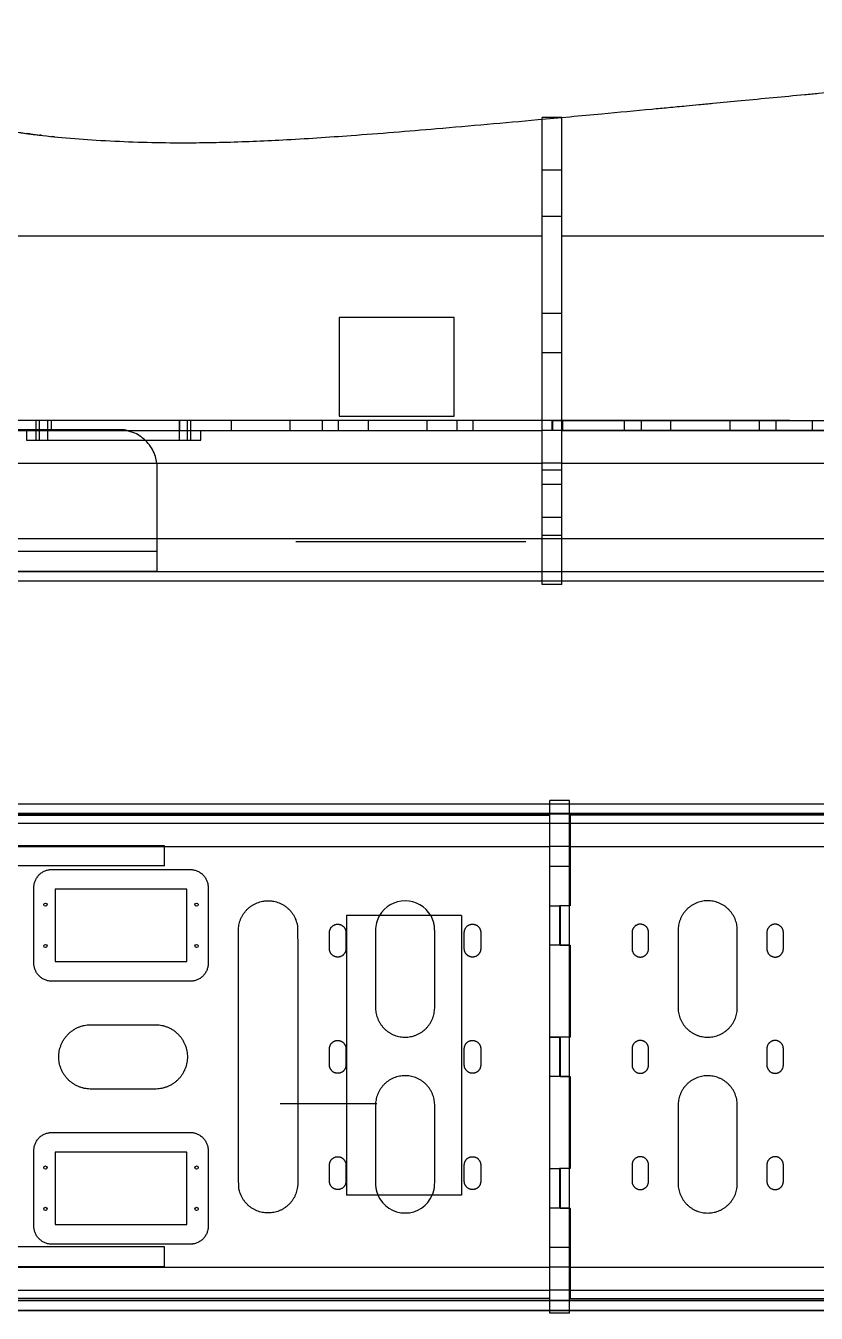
# Model space of a CAD drawing. Header units: millimetres. Extents: x -1145 to 1283, y -288 to 253.
# Drawn here: x -570 to -243, y -288 to 245 of the extents above; entities that cross this region are included whole.
import ezdxf

# ---------------------------------------------------------------- set-up
doc = ezdxf.new("R2010")
doc.units = ezdxf.units.MM
doc.header["$MEASUREMENT"] = 0
doc.layers.add('Dibujo2D$oculto$líneas', color=7, linetype='Continuous', true_color=0xffffff)
doc.layers.add('Dibujo2D$visible$líneas', color=18, linetype='Continuous', true_color=0x000000)

msp = doc.modelspace()

# ---------------------------------------------------------------- linework, layer by layer
at = {"layer": 'Dibujo2D$oculto$líneas'}
for p, q in [((-356.25, 185.12), (-348.1, 185.12)), ((-348.1, 165.95), (-356.25, 165.95)), ((-356.25, 157.79), (-668.21, 157.77)), ((-356.25, 125.77), (-356.25, 157.79)), ((-11.76, 157.82), (-348.1, 157.79)), ((-348.1, 125.77), (-348.1, 157.79)), ((-440.22, 124.13), (-440.22, 83.36)), ((-392.65, 124.13), (-440.22, 124.13)), ((-392.65, 83.36), (-392.65, 124.13)), ((-356.25, 77.43), (-356.25, 109.46)), ((-348.1, 77.43), (-348.1, 109.46)), ((-565.37, 77.43), (-565.37, 81.51)), ((-564.01, 77.43), (-564.01, 81.51)), ((-560.62, 77.43), (-560.62, 81.51)), ((-559.16, 77.43), (-559.16, 81.51)), ((-506.25, 77.43), (-506.25, 81.51)), ((-505.99, 77.43), (-505.99, 81.51)), ((-502.88, 77.43), (-502.88, 81.51)), ((-501.52, 77.43), (-501.52, 81.51)), ((-484.87, 81.51), (-484.87, 77.43)), ((-460.41, 77.43), (-460.41, 81.51)), ((-447.27, 81.51), (-447.27, 77.43)), ((-440.47, 77.43), (-440.47, 81.51)), ((-440.22, 83.36), (-392.65, 83.36)), ((-428.24, 81.51), (-428.24, 77.43)), ((-403.78, 77.43), (-403.78, 81.51)), ((-391.54, 81.51), (-391.54, 77.43)), ((-384.75, 77.43), (-384.75, 81.51)), ((-352.17, 77.43), (-352.17, 81.51)), ((-351.86, 81.58), (-347.78, 81.58)), ((-351.86, 77.5), (-351.86, 81.58)), ((-347.78, 81.58), (-206.6, 81.58)), ((-347.78, 77.5), (-347.78, 81.58)), ((-322.18, 77.5), (-322.18, 81.58)), ((-315.39, 81.58), (-315.39, 77.5)), ((-303.16, 77.5), (-303.16, 81.58)), ((-278.69, 81.58), (-278.69, 77.5)), ((-266.46, 77.5), (-266.46, 81.58)), ((-259.66, 81.58), (-259.66, 77.5)), ((-244.52, 77.5), (-244.52, 81.58)), ((-1052.88, 77.43), (-356.25, 77.43)), ((-569.45, 77.43), (-569.45, 73.35)), ((-565.37, 73.35), (-565.37, 77.43)), ((-564.01, 73.35), (-564.01, 77.43)), ((-560.62, 73.35), (-560.62, 77.43)), ((-506.25, 73.35), (-506.25, 77.43)), ((-502.88, 73.35), (-502.88, 77.43)), ((-501.52, 73.35), (-501.52, 77.43)), ((-497.41, 73.35), (-497.41, 77.43)), ((-348.1, 77.43), (-356.25, 77.43)), ((-356.25, 63.84), (-356.25, 77.43)), ((-351.86, 77.5), (-347.78, 77.5)), ((-348.1, 77.43), (-11.76, 77.43)), ((-348.1, 63.84), (-348.1, 77.43)), ((-347.78, 77.5), (-11.76, 77.5)), ((-569.45, 73.35), (-497.42, 73.35)), ((-1052.88, 63.84), (-356.25, 63.84)), ((-356.25, 55.08), (-356.25, 63.84)), ((-348.1, 63.84), (-356.25, 63.84)), ((-356.25, 61.12), (-348.1, 61.12)), ((-348.1, 63.84), (-11.76, 63.84)), ((-348.1, 55.08), (-348.1, 63.84)), ((-356.25, 32.72), (-356.25, 41.49)), ((-348.1, 32.72), (-348.1, 41.49)), ((-668.23, 32.72), (-11.76, 32.72)), ((-348.1, 33.93), (-356.25, 33.93)), ((-356.25, 19.13), (-356.25, 32.72)), ((-348.1, 19.13), (-348.1, 32.72)), ((-573.09, 19.22), (-515.43, 19.22)), ((-356.25, 15.05), (-356.25, 19.13)), ((-348.1, 15.05), (-348.1, 19.13)), ((-353.17, -81.03), (-353.17, -77.01)), ((-345.02, -81.03), (-345.02, -77.01)), ((-665.1, -81.71), (-353.17, -81.71)), ((-353.17, -85.06), (-353.17, -81.03)), ((-345.02, -85.06), (-345.02, -81.03)), ((-8.68, -81.73), (-344.71, -81.73)), ((-344.71, -81.73), (-344.71, -85.06)), ((-664.09, -94.62), (-353.17, -94.62)), ((-512.35, -102.56), (-512.35, -94.4)), ((-345.02, -94.62), (-353.17, -94.62)), ((-344.71, -94.62), (-209.54, -94.62)), ((-353.17, -102.78), (-345.02, -102.78)), ((-353.17, -119.09), (-349.1, -119.09)), ((-345.02, -119.09), (-349.1, -119.09)), ((-349.1, -119.09), (-349.1, -135.4)), ((-345.02, -119.1), (-348.78, -119.1)), ((-348.78, -119.1), (-348.78, -135.41)), ((-349.1, -135.4), (-353.17, -135.4)), ((-345.02, -135.4), (-349.1, -135.4)), ((-348.78, -135.41), (-345.02, -135.41)), ((-345.02, -173.41), (-353.17, -173.41)), ((-353.17, -173.46), (-349.1, -173.46)), ((-345.02, -173.46), (-349.1, -173.46)), ((-349.1, -173.46), (-349.1, -189.77)), ((-345.02, -173.47), (-348.78, -173.47)), ((-348.78, -173.47), (-348.78, -189.78)), ((-345.02, -189.72), (-353.17, -189.72)), ((-349.1, -189.77), (-353.17, -189.77)), ((-345.02, -189.77), (-349.1, -189.77)), ((-348.78, -189.78), (-345.02, -189.78)), ((-353.17, -227.82), (-349.1, -227.82)), ((-345.02, -227.82), (-349.1, -227.82)), ((-349.1, -227.82), (-349.1, -244.13)), ((-345.02, -227.84), (-348.78, -227.84)), ((-348.78, -227.84), (-348.78, -244.15)), ((-349.1, -244.13), (-353.17, -244.13)), ((-345.02, -244.13), (-349.1, -244.13)), ((-348.78, -244.15), (-345.02, -244.15)), ((-512.35, -268.37), (-512.35, -260.22)), ((-345.02, -260.44), (-353.17, -260.44)), ((-664.25, -268.6), (-353.17, -268.6)), ((-345.02, -268.6), (-353.17, -268.6)), ((-344.71, -268.6), (-10.6, -268.6)), ((-353.17, -281.51), (-665.1, -281.51)), ((-353.17, -282.19), (-353.17, -278.06)), ((-345.02, -282.19), (-345.02, -278.06)), ((-344.71, -278.06), (-344.71, -281.52)), ((-344.71, -281.52), (-8.68, -281.52)), ((-665, -286.32), (-8.68, -286.32)), ((-353.17, -286.49), (-353.17, -282.37)), ((-345.02, -286.49), (-345.02, -282.37))]:
    msp.add_line(p, q, dxfattribs=at)
for centre, radius, start, end in [((-532.85, 463.76), 266.06, 261.51, 262.2019), ((-528.31, 498.17), 300.77, 262.8685, 263.2331), ((-412.93, -129.28), 12.23, 150.203, 180)]:
    msp.add_arc(centre, radius, start, end, dxfattribs=at)
for points in [[(-356.25, 165.95), (-356.25, 179.34), (-356.25, 192.73), (-356.25, 206.11)], [(-348.1, 165.95), (-348.1, 179.59), (-348.1, 193.22), (-348.1, 206.86)], [(-568.25, 200.07), (-567.82, 200.01), (-567.38, 199.95), (-566.95, 199.9)], [(-568.07, 200.04), (-567.93, 200.02), (-567.79, 200.01), (-567.66, 199.99)], [(-566.95, 199.9), (-566.75, 199.87), (-566.55, 199.84), (-566.36, 199.82)], [(-566.36, 199.82), (-566.12, 199.79), (-565.89, 199.76), (-565.65, 199.73)], [(-559.14, 198.99), (-558.94, 198.96), (-558.73, 198.94), (-558.53, 198.92)], [(-558.75, 198.94), (-558.68, 198.94), (-558.6, 198.93), (-558.53, 198.92)], [(-356.25, 157.8), (-356.25, 160.51), (-356.25, 163.23), (-356.25, 165.95)], [(-348.1, 157.8), (-348.1, 160.51), (-348.1, 163.23), (-348.1, 165.95)]]:
    msp.add_open_spline(points, degree=3, dxfattribs=at)
for points, weights, knots in [([(-515.43, 19.22), (-515.43, 40.58), (-515.43, 61.93), (-515.43, 77.66), (-531.15, 77.66), (-599.69, 77.66), (-668.23, 77.66)], [1, 1, 1, 0.707106781187, 1, 1, 1], [155.426674, 155.426674, 155.426674, 186.855942, 186.855942, 211.558945, 211.558945, 229.50061, 229.50061, 229.50061]), ([(-512.35, -94.4), (-512.35, -94.4), (-528.08, -94.4), (-596.62, -94.4), (-665.16, -94.4)], [1, 0.707106781187, 1, 1, 1], [186.855942, 186.855942, 186.855942, 205.031093, 205.031093, 222.972758, 222.972758, 222.972758]), ([(-512.35, -102.56), (-512.35, -102.56), (-528.08, -102.56), (-596.62, -102.56), (-665.16, -102.56)], [1, 0.707106781187, 1, 1, 1], [186.855942, 186.855942, 186.855942, 205.031093, 205.031093, 222.972758, 222.972758, 222.972758]), ([(-566.37, -111.57), (-566.37, -127.24), (-566.37, -142.92), (-566.37, -150.35), (-558.94, -150.35), (-530.36, -150.35), (-501.77, -150.35), (-494.34, -150.35), (-494.34, -142.92), (-494.34, -127.24), (-494.34, -111.57), (-494.34, -104.14), (-501.77, -104.14), (-530.36, -104.14), (-558.94, -104.14), (-566.37, -104.14), (-566.37, -111.57)], [1, 1, 1, 0.707106781187, 1, 1, 1, 0.707106781187, 1, 1, 1, 0.707106781187, 1, 1, 1, 0.707106781187, 1], [0, 0, 0, 23.064855, 23.064855, 34.737953, 34.737953, 76.804885, 76.804885, 88.477984, 88.477984, 111.542838, 111.542838, 123.215937, 123.215937, 165.282869, 165.282869, 176.955968, 176.955968, 176.955968]), ([(-425.16, -129.28), (-425.16, -145.25), (-425.16, -161.22), (-425.16, -173.46), (-412.93, -173.46), (-400.7, -173.46), (-400.7, -161.22), (-400.7, -145.25), (-400.7, -129.28), (-400.7, -126.03), (-402.31, -123.2)], [1, 1, 1, 0.707106781187, 1, 0.707106781187, 1, 1, 1, 0.966382725206, 1], [0, 0, 0, 23.5, 23.5, 42.714722, 42.714722, 61.929444, 61.929444, 85.429444, 85.429444, 91.79102, 91.79102, 91.79102]), ([(-401.68, -238.73), (-400.7, -236.44), (-400.7, -233.94), (-400.7, -217.78), (-400.7, -201.62), (-400.7, -189.39), (-412.93, -189.39), (-425.16, -189.39), (-425.16, -201.62)], [1, 0.979791393717, 1, 1, 1, 0.707106781187, 1, 0.707106781187, 1], [0, 0, 0, 4.926761, 4.926761, 28.702922, 28.702922, 47.917644, 47.917644, 67.132366, 67.132366, 67.132366]), ([(-425.16, -201.62), (-425.16, -217.78), (-425.16, -233.94), (-425.16, -236.44), (-424.18, -238.73)], [1, 1, 1, 0.979791393717, 1], [0, 0, 0, 23.776161, 23.776161, 28.702922, 28.702922, 28.702922]), ([(-566.37, -220.3), (-566.37, -235.98), (-566.37, -251.65), (-566.37, -259.08), (-558.94, -259.08), (-530.36, -259.08), (-501.77, -259.08), (-494.34, -259.08), (-494.34, -251.65), (-494.34, -235.98), (-494.34, -220.3), (-494.34, -212.87), (-501.77, -212.87), (-530.36, -212.87), (-558.94, -212.87), (-566.37, -212.87), (-566.37, -220.3)], [1, 1, 1, 0.707106781187, 1, 1, 1, 0.707106781187, 1, 1, 1, 0.707106781187, 1, 1, 1, 0.707106781187, 1], [0, 0, 0, 23.064855, 23.064855, 34.737953, 34.737953, 76.804885, 76.804885, 88.477984, 88.477984, 111.542838, 111.542838, 123.215937, 123.215937, 165.282869, 165.282869, 176.955968, 176.955968, 176.955968]), ([(-512.35, -260.22), (-512.35, -260.22), (-528.08, -260.22), (-596.62, -260.22), (-665.16, -260.22)], [1, 0.707106781187, 1, 1, 1], [186.855942, 186.855942, 186.855942, 205.031093, 205.031093, 222.972758, 222.972758, 222.972758]), ([(-512.35, -268.37), (-512.35, -268.37), (-528.08, -268.37), (-596.62, -268.37), (-665.16, -268.37)], [1, 0.707106781187, 1, 1, 1], [186.855942, 186.855942, 186.855942, 205.031093, 205.031093, 222.972758, 222.972758, 222.972758])]:
    msp.add_rational_spline(points, weights, degree=2, knots=knots, dxfattribs=at)
at = {"layer": 'Dibujo2D$visible$líneas'}
for p, q in [((-356.25, 206.11), (-356.25, 206.86)), ((-348.1, 206.86), (-356.25, 206.86)), ((-356.25, 109.46), (-356.25, 125.77)), ((-348.1, 125.77), (-356.25, 125.77)), ((-348.1, 109.46), (-348.1, 125.77)), ((-348.1, 109.46), (-356.25, 109.46)), ((-253.91, 81.51), (-573.99, 81.51)), ((-356.25, 41.49), (-356.25, 55.08)), ((-348.1, 55.08), (-356.25, 55.08)), ((-348.1, 41.49), (-348.1, 55.08)), ((-348.1, 41.49), (-356.25, 41.49)), ((-458.14, 31.45), (-363, 31.45)), ((-1052.88, 19.13), (976.51, 19.13)), ((976.51, 15.05), (-668.21, 15.05)), ((-356.25, 13.7), (-356.25, 15.05)), ((-348.1, 13.7), (-356.25, 13.7)), ((-348.1, 13.7), (-348.1, 15.05)), ((-665, -77.01), (-8.68, -77.01)), ((-353.17, -77.01), (-353.17, -75.6)), ((-345.02, -75.6), (-353.17, -75.6)), ((-345.02, -77.01), (-345.02, -75.6)), ((-578.01, -81.13), (-10.6, -81.13)), ((-353.17, -278.06), (-353.17, -85.06)), ((-345.02, -85.06), (-353.17, -85.06)), ((-345.02, -278.06), (-345.02, -85.06)), ((-344.71, -85.06), (-344.71, -119.1)), ((-345.02, -94.62), (-344.71, -94.62)), ((-557.54, -112.29), (-557.54, -142.2)), ((-503.17, -112.29), (-557.54, -112.29)), ((-503.17, -142.2), (-503.17, -112.29)), ((-344.71, -119.1), (-345.02, -119.1)), ((-437.14, -123.2), (-437.14, -238.73)), ((-389.57, -123.2), (-437.14, -123.2)), ((-389.57, -123.2), (-389.57, -238.73)), ((-345.02, -135.41), (-344.71, -135.41)), ((-344.71, -135.41), (-344.71, -173.47)), ((-557.54, -142.2), (-503.17, -142.2)), ((-344.71, -173.47), (-345.02, -173.47)), ((-345.02, -189.78), (-344.71, -189.78)), ((-344.71, -189.78), (-344.71, -227.84)), ((-424.64, -201.05), (-464.64, -201.05)), ((-557.54, -221.03), (-557.54, -250.93)), ((-503.17, -221.03), (-557.54, -221.03)), ((-503.17, -250.93), (-503.17, -221.03)), ((-344.71, -227.84), (-345.02, -227.84)), ((-389.57, -238.73), (-437.14, -238.73)), ((-345.02, -244.15), (-344.71, -244.15)), ((-344.71, -244.15), (-344.71, -278.06)), ((-557.54, -250.93), (-503.17, -250.93)), ((-345.02, -268.6), (-344.71, -268.6)), ((-345.02, -278.06), (-353.17, -278.06)), ((-345.02, -278.06), (-10.6, -278.06)), ((-665, -282.19), (-9.92, -282.19)), ((-665, -282.37), (-8.68, -282.37)), ((-665, -286.49), (-8.68, -286.49)), ((-353.17, -282.37), (-353.17, -282.19)), ((-353.17, -287.63), (-353.17, -286.49)), ((-345.02, -282.37), (-345.02, -282.19)), ((-345.02, -287.63), (-345.02, -286.49)), ((-345.02, -287.63), (-353.17, -287.63))]:
    msp.add_line(p, q, dxfattribs=at)
for centre in [(-561.61, -118.67), (-499.12, -118.67), (-561.61, -135.76), (-499.12, -135.76), (-561.61, -227.4), (-499.12, -227.4), (-561.61, -244.49), (-499.12, -244.49)]:
    msp.add_circle(centre, 0.68, dxfattribs=at)
for centre, radius, start, end in [((-533.27, 460.82), 263.09, 261.0152, 262.1548), ((-529.31, 489.91), 292.44, 262.4222, 263.1929), ((-412.93, -129.28), 12.23, 29.797, 150.203), ((-412.93, -233.94), 12.23, 203.0765, 336.9235)]:
    msp.add_arc(centre, radius, start, end, dxfattribs=at)
msp.add_open_spline([(-668.08, 244.76), (-667.93, 244.06), (-667.41, 242.59), (-666.12, 240.44), (-664.66, 238.62), (-663.55, 237.42), (-662.69, 236.54), (-661.46, 235.28), (-659.86, 233.8), (-658.2, 232.42), (-656.21, 230.89), (-653.29, 228.81), (-649.27, 226.19), (-644.88, 223.53), (-640.37, 220.98), (-635.99, 218.69), (-631.92, 216.75), (-627.93, 215.06), (-623.54, 213.42), (-618.46, 211.7), (-610.93, 209.31), (-601.35, 206.59), (-589.91, 203.82), (-580.47, 201.95), (-572.98, 200.72), (-565.1, 199.61), (-554.3, 198.44), (-535.18, 197.02), (-516.66, 196.37), (-499.19, 196.38), (-483.69, 196.66), (-462.3, 197.56), (-432.87, 199.49), (-397.74, 202.36), (-363.2, 205.46), (-333.53, 208.21), (-315.53, 209.89), (-303.93, 210.98), (-297.46, 211.59), (-291.31, 212.18), (-283.73, 212.91), (-269.12, 214.3), (-254.57, 215.68), (-239.89, 217.07), (-227.4, 218.27), (-213.4, 219.66), (-195.24, 221.49), (-179.09, 223.13), (-161.44, 224.9), (-144.48, 226.54), (-128.14, 228.11), (-114.89, 229.39), (-95.67, 231.24), (-62.01, 234.4), (-30.16, 237.31), (-11.76, 238.99)], degree=3, knots=[0, 0, 0, 0, 2.161834, 4.643952, 7.49687, 9.161346, 9.542058, 11.191492, 14.43942, 16.074307, 17.655768, 21.981618, 26.823192, 32.050947, 37.38119, 42.360941, 46.867875, 50.918899, 55.345515, 60.921952, 67.000821, 79.073063, 90.776205, 102.296936, 107.937794, 113.566027, 126.169697, 140.506973, 171.088134, 181.740209, 192.908757, 217.603123, 245.960917, 281.36331, 323.346822, 350.007233, 370.759441, 377.583314, 384.963208, 390.257058, 396.097121, 407.824728, 434.271921, 439.96074, 452.059698, 471.911913, 482.15474, 506.831589, 520.607851, 535.368062, 557.952588, 569.841317, 575.313933, 615.859354, 671.278284, 671.278284, 671.278284, 671.278284], dxfattribs=at)
for points in [[(-568.07, 200.05), (-568.42, 200.09), (-568.77, 200.14), (-569.12, 200.19)], [(-563.05, 199.42), (-563.32, 199.45), (-563.59, 199.48), (-563.86, 199.51)], [(-557.84, 198.85), (-558.09, 198.88), (-558.34, 198.9), (-558.58, 198.93)], [(-10.11, -81.03), (-228.4, -81.03), (-446.69, -81.03), (-664.99, -81.03)], [(-353.17, -85.06), (-457.11, -85.06), (-561.05, -85.06), (-664.99, -85.06)], [(-10.6, -85.06), (-122.07, -85.06), (-233.55, -85.06), (-345.02, -85.06)], [(-665, -278.06), (-561.06, -278.06), (-457.12, -278.06), (-353.17, -278.06)]]:
    msp.add_open_spline(points, degree=3, dxfattribs=at)
for points, weights, knots in [([(-515.43, 27.37), (-515.43, 27.37), (-531.15, 27.37), (-599.69, 27.37), (-668.23, 27.37)], [1, 0.707106781187, 1, 1, 1], [83.855942, 83.855942, 83.855942, 102.031093, 102.031093, 119.972758, 119.972758, 119.972758]), ([(-481.79, -129.28), (-481.79, -181.61), (-481.79, -233.94), (-481.79, -246.17), (-469.56, -246.17), (-457.33, -246.17), (-457.33, -233.94), (-457.33, -181.61), (-457.33, -129.28), (-457.33, -117.05), (-469.56, -117.05), (-481.79, -117.05), (-481.79, -129.28)], [1, 1, 1, 0.707106781187, 1, 0.707106781187, 1, 1, 1, 0.707106781187, 1, 0.707106781187, 1], [0, 0, 0, 77, 77, 96.214722, 96.214722, 115.429444, 115.429444, 192.429444, 192.429444, 211.644166, 211.644166, 230.858888, 230.858888, 230.858888]), ([(-300.08, -129.3), (-300.08, -117.06), (-287.84, -117.06), (-275.61, -117.06), (-275.61, -129.3), (-275.61, -145.27), (-275.61, -161.24), (-275.61, -173.47), (-287.84, -173.47), (-300.08, -173.47), (-300.08, -161.24), (-300.08, -145.27), (-300.08, -129.3)], [1, 0.707106781187, 1, 0.707106781187, 1, 1, 1, 0.707106781187, 1, 0.707106781187, 1, 1, 1], [0, 0, 0, 19.214722, 19.214722, 38.429444, 38.429444, 61.929444, 61.929444, 81.144166, 81.144166, 100.358888, 100.358888, 123.858888, 123.858888, 123.858888]), ([(-444.19, -130.15), (-444.19, -133.54), (-444.19, -136.94), (-444.19, -140.34), (-440.79, -140.34), (-437.39, -140.34), (-437.39, -136.94), (-437.39, -133.54), (-437.39, -130.15), (-437.39, -126.75), (-440.79, -126.75), (-444.19, -126.75), (-444.19, -130.15)], [1, 1, 1, 0.707106781187, 1, 0.707106781187, 1, 1, 1, 0.707106781187, 1, 0.707106781187, 1], [0, 0, 0, 5, 5, 10.337423, 10.337423, 15.674846, 15.674846, 20.674846, 20.674846, 26.012268, 26.012268, 31.349691, 31.349691, 31.349691]), ([(-388.46, -130.15), (-388.46, -133.54), (-388.46, -136.94), (-388.46, -140.34), (-385.07, -140.34), (-381.67, -140.34), (-381.67, -136.94), (-381.67, -133.54), (-381.67, -130.15), (-381.67, -126.75), (-385.07, -126.75), (-388.46, -126.75), (-388.46, -130.15)], [1, 1, 1, 0.707106781187, 1, 0.707106781187, 1, 1, 1, 0.707106781187, 1, 0.707106781187, 1], [0, 0, 0, 5, 5, 10.337423, 10.337423, 15.674846, 15.674846, 20.674846, 20.674846, 26.012268, 26.012268, 31.349691, 31.349691, 31.349691]), ([(-319.11, -130.16), (-319.11, -126.76), (-315.71, -126.76), (-312.31, -126.76), (-312.31, -130.16), (-312.31, -133.56), (-312.31, -136.95), (-312.31, -140.35), (-315.71, -140.35), (-319.11, -140.35), (-319.11, -136.95), (-319.11, -133.56), (-319.11, -130.16)], [1, 0.707106781187, 1, 0.707106781187, 1, 1, 1, 0.707106781187, 1, 0.707106781187, 1, 1, 1], [0, 0, 0, 5.337423, 5.337423, 10.674846, 10.674846, 15.674846, 15.674846, 21.012268, 21.012268, 26.349691, 26.349691, 31.349691, 31.349691, 31.349691]), ([(-263.38, -130.16), (-263.38, -126.76), (-259.98, -126.76), (-256.58, -126.76), (-256.58, -130.16), (-256.58, -133.56), (-256.58, -136.95), (-256.58, -140.35), (-259.98, -140.35), (-263.38, -140.35), (-263.38, -136.95), (-263.38, -133.56), (-263.38, -130.16)], [1, 0.707106781187, 1, 0.707106781186, 1, 1, 1, 0.707106781187, 1, 0.707106781187, 1, 1, 1], [0, 0, 0, 5.337423, 5.337423, 10.674846, 10.674846, 15.674846, 15.674846, 21.012268, 21.012268, 26.349691, 26.349691, 31.349691, 31.349691, 31.349691]), ([(-556.08, -181.61), (-556.08, -194.92), (-542.77, -194.92), (-529.49, -194.92), (-516.22, -194.92), (-502.91, -194.92), (-502.91, -181.61), (-502.91, -168.31), (-516.22, -168.31), (-529.49, -168.31), (-542.77, -168.31), (-556.08, -168.31), (-556.08, -181.61)], [1, 0.707106781187, 1, 1, 1, 0.707106781187, 1, 0.707106781187, 1, 1, 1, 0.707106781187, 1], [0, 0, 0, 20.900633, 20.900633, 40.439784, 40.439784, 61.340418, 61.340418, 82.241051, 82.241051, 101.780202, 101.780202, 122.680835, 122.680835, 122.680835]), ([(-444.19, -178.21), (-444.19, -181.61), (-444.19, -185.01), (-444.19, -188.41), (-440.79, -188.41), (-437.39, -188.41), (-437.39, -185.01), (-437.39, -181.61), (-437.39, -178.21), (-437.39, -174.82), (-440.79, -174.82), (-444.19, -174.82), (-444.19, -178.21)], [1, 1, 1, 0.707106781187, 1, 0.707106781187, 1, 1, 1, 0.707106781187, 1, 0.707106781187, 1], [0, 0, 0, 5, 5, 10.337423, 10.337423, 15.674846, 15.674846, 20.674846, 20.674846, 26.012268, 26.012268, 31.349691, 31.349691, 31.349691]), ([(-388.46, -178.21), (-388.46, -181.61), (-388.46, -185.01), (-388.46, -188.41), (-385.07, -188.41), (-381.67, -188.41), (-381.67, -185.01), (-381.67, -181.61), (-381.67, -178.21), (-381.67, -174.82), (-385.07, -174.82), (-388.46, -174.82), (-388.46, -178.21)], [1, 1, 1, 0.707106781187, 1, 0.707106781187, 1, 1, 1, 0.707106781187, 1, 0.707106781187, 1], [0, 0, 0, 5, 5, 10.337423, 10.337423, 15.674846, 15.674846, 20.674846, 20.674846, 26.012268, 26.012268, 31.349691, 31.349691, 31.349691]), ([(-319.11, -178.23), (-319.11, -174.83), (-315.71, -174.83), (-312.31, -174.83), (-312.31, -178.23), (-312.31, -181.62), (-312.31, -185.02), (-312.31, -188.42), (-315.71, -188.42), (-319.11, -188.42), (-319.11, -185.02), (-319.11, -181.62), (-319.11, -178.23)], [1, 0.707106781187, 1, 0.707106781187, 1, 1, 1, 0.707106781187, 1, 0.707106781187, 1, 1, 1], [0, 0, 0, 5.337423, 5.337423, 10.674846, 10.674846, 15.674846, 15.674846, 21.012268, 21.012268, 26.349691, 26.349691, 31.349691, 31.349691, 31.349691]), ([(-263.38, -178.23), (-263.38, -174.83), (-259.98, -174.83), (-256.58, -174.83), (-256.58, -178.23), (-256.58, -181.62), (-256.58, -185.02), (-256.58, -188.42), (-259.98, -188.42), (-263.38, -188.42), (-263.38, -185.02), (-263.38, -181.62), (-263.38, -178.23)], [1, 0.707106781187, 1, 0.707106781187, 1, 1, 1, 0.707106781187, 1, 0.707106781187, 1, 1, 1], [0, 0, 0, 5.337423, 5.337423, 10.674846, 10.674846, 15.674846, 15.674846, 21.012268, 21.012268, 26.349691, 26.349691, 31.349691, 31.349691, 31.349691]), ([(-300.08, -201.64), (-300.08, -189.4), (-287.84, -189.4), (-275.61, -189.4), (-275.61, -201.64), (-275.61, -217.79), (-275.61, -233.95), (-275.61, -246.18), (-287.84, -246.18), (-300.08, -246.18), (-300.08, -233.95), (-300.08, -217.79), (-300.08, -201.64)], [1, 0.707106781187, 1, 0.707106781187, 1, 1, 1, 0.707106781187, 1, 0.707106781187, 1, 1, 1], [0, 0, 0, 19.214722, 19.214722, 38.429444, 38.429444, 62.205605, 62.205605, 81.420327, 81.420327, 100.635049, 100.635049, 124.41121, 124.41121, 124.41121]), ([(-444.19, -226.29), (-444.19, -229.68), (-444.19, -233.08), (-444.19, -236.48), (-440.79, -236.48), (-437.39, -236.48), (-437.39, -233.08), (-437.39, -229.68), (-437.39, -226.29), (-437.39, -222.89), (-440.79, -222.89), (-444.19, -222.89), (-444.19, -226.29)], [1, 1, 1, 0.707106781187, 1, 0.707106781187, 1, 1, 1, 0.707106781187, 1, 0.707106781186, 1], [0, 0, 0, 5, 5, 10.337423, 10.337423, 15.674846, 15.674846, 20.674846, 20.674846, 26.012268, 26.012268, 31.349691, 31.349691, 31.349691]), ([(-388.46, -226.29), (-388.46, -229.68), (-388.46, -233.08), (-388.46, -236.48), (-385.07, -236.48), (-381.67, -236.48), (-381.67, -233.08), (-381.67, -229.68), (-381.67, -226.29), (-381.67, -222.89), (-385.07, -222.89), (-388.46, -222.89), (-388.46, -226.29)], [1, 1, 1, 0.707106781187, 1, 0.707106781187, 1, 1, 1, 0.707106781187, 1, 0.707106781187, 1], [0, 0, 0, 5, 5, 10.337423, 10.337423, 15.674846, 15.674846, 20.674846, 20.674846, 26.012268, 26.012268, 31.349691, 31.349691, 31.349691]), ([(-319.11, -226.3), (-319.11, -222.9), (-315.71, -222.9), (-312.31, -222.9), (-312.31, -226.3), (-312.31, -229.7), (-312.31, -233.1), (-312.31, -236.49), (-315.71, -236.49), (-319.11, -236.49), (-319.11, -233.1), (-319.11, -229.7), (-319.11, -226.3)], [1, 0.707106781187, 1, 0.707106781187, 1, 1, 1, 0.707106781187, 1, 0.707106781187, 1, 1, 1], [0, 0, 0, 5.337423, 5.337423, 10.674846, 10.674846, 15.674846, 15.674846, 21.012268, 21.012268, 26.349691, 26.349691, 31.349691, 31.349691, 31.349691]), ([(-263.38, -226.3), (-263.38, -222.9), (-259.98, -222.9), (-256.58, -222.9), (-256.58, -226.3), (-256.58, -229.7), (-256.58, -233.1), (-256.58, -236.49), (-259.98, -236.49), (-263.38, -236.49), (-263.38, -233.1), (-263.38, -229.7), (-263.38, -226.3)], [1, 0.707106781187, 1, 0.707106781187, 1, 1, 1, 0.707106781187, 1, 0.707106781187, 1, 1, 1], [0, 0, 0, 5.337423, 5.337423, 10.674846, 10.674846, 15.674846, 15.674846, 21.012268, 21.012268, 26.349691, 26.349691, 31.349691, 31.349691, 31.349691])]:
    msp.add_rational_spline(points, weights, degree=2, knots=knots, dxfattribs=at)

doc.saveas('drawing.dxf')
